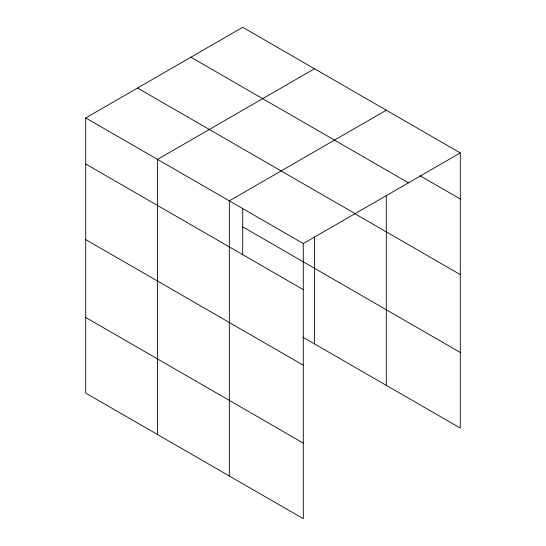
<?xml version="1.0" encoding="UTF-8"?>
<svg xmlns="http://www.w3.org/2000/svg" width="546" height="546" viewBox="0 0 546 546"><rect width="100%" height="100%" fill="white"/><g stroke="black" fill="none" stroke-linecap="round" stroke-linejoin="round"><path stroke-width="0.82" d="M386.309 195.352L386.309 385.353M85.715 117.936L303.296 243.557L303.296 518.7L85.715 393.079L85.715 117.936L242.704 27.3L460.285 152.921L460.285 428.064L302.784 337.135M314.503 68.755L157.521 159.391L157.521 434.534M386.309 110.21L229.32 200.846L229.32 475.989M303.296 243.557L460.285 152.921M419.997 175.73L460.285 198.99M190.895 57.207L408.476 182.828M137.524 88.029L355.105 213.643M354.804 213.684L460.285 274.583M242.704 226.849L460.285 352.47M85.715 164.005L303.296 289.626M85.715 239.598L303.296 365.219M85.715 317.485L303.296 443.106M314.503 236.984L314.503 343.898M242.704 208.224L242.704 254.88"/></g></svg>
